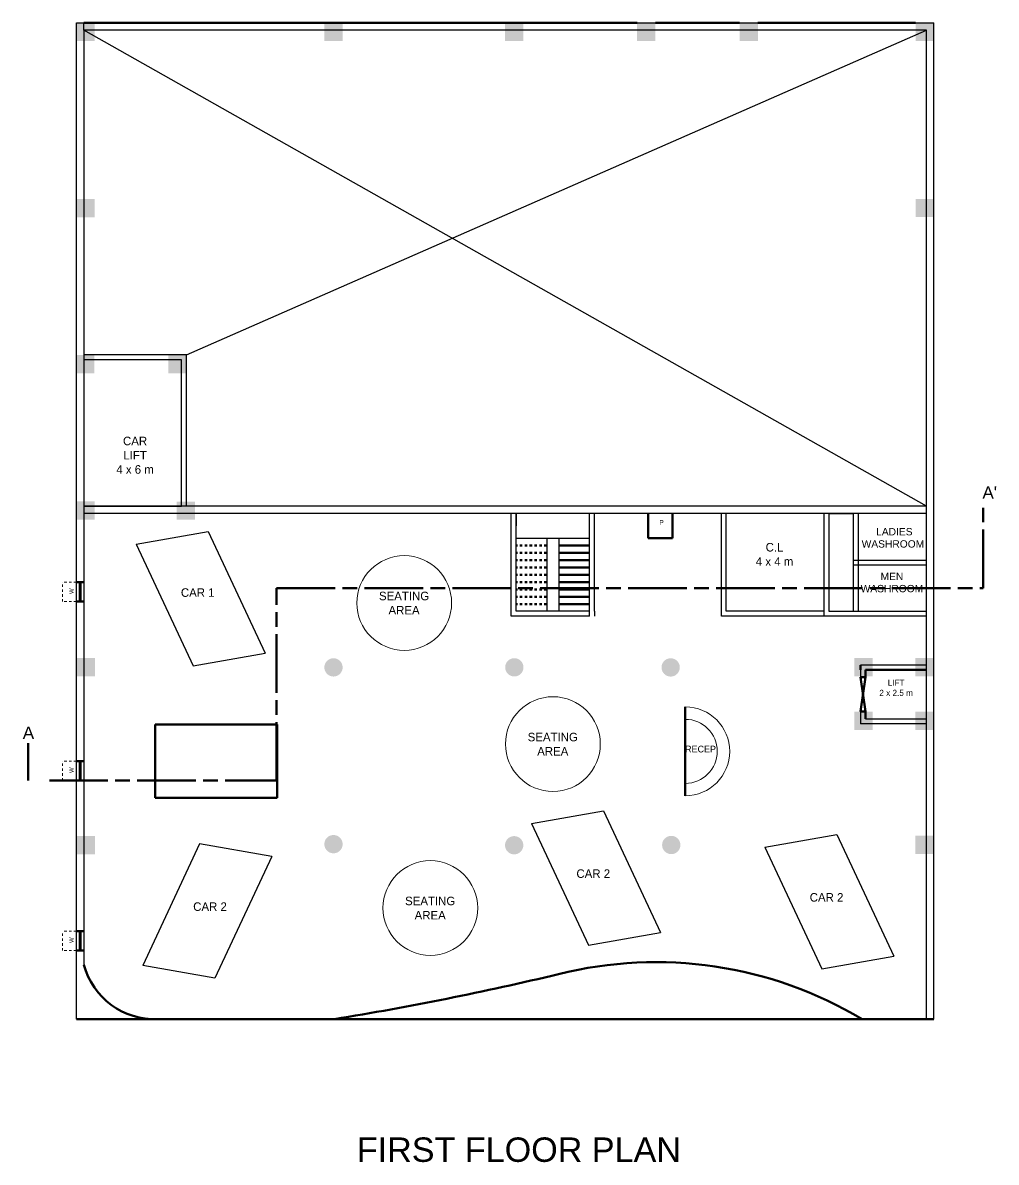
# Model space of a CAD drawing. Header units: metres. Extents: x 0 to 21654, y 0 to 22499.
# Drawn here: x 10877.55 to 10917.41, y 11228.93 to 11275.59 of the extents above; entities that cross this region are included whole.
import ezdxf

# ---------------------------------------------------------------- set-up
doc = ezdxf.new("R2010")
doc.units = ezdxf.units.M
for name, pattern in [('ACAD_ISO02W100', [15, 12, -3]), ('ACAD_ISO03W100', [30, 12, -18]), ('ACAD_ISO08W100', [36, 24, -3, 6, -3]), ('DASHED2', [9.525, 6.35, -3.175])]:
    doc.linetypes.add(name, pattern=pattern)
doc.layers.add('chajja', color=100, linetype='DASHED2')
doc.layers.add('window', color=140, linetype='Continuous')
doc.layers.add('column', color=30, linetype='Continuous', true_color=0xfc9803)
doc.styles.get("Standard").update_dxf_attribs({"font": 'arial.ttf'})

msp = doc.modelspace()

# ---------------------------------------------------------------- hatches: boundary and pattern name
at = {"linetype": 'DASHED2', "lineweight": 0, "ltscale": 2, "true_color": 0xf8991e, "transparency": 33554687}
h = msp.add_hatch(color=30, dxfattribs=at)
h.dxf.hatch_style = 1
edge = h.paths.add_edge_path()
edge.add_arc((10890.274, 11249.197), 0.375, 0, 360)
h = msp.add_hatch(color=30, dxfattribs=at)
h.dxf.hatch_style = 1
edge = h.paths.add_edge_path()
edge.add_arc((10897.679, 11249.198), 0.375, 0, 360)
h = msp.add_hatch(color=30, dxfattribs=at)
h.dxf.hatch_style = 1
edge = h.paths.add_edge_path()
edge.add_arc((10904.079, 11249.195), 0.375, 0, 360)
h = msp.add_hatch(color=30, dxfattribs=at)
h.dxf.hatch_style = 1
edge = h.paths.add_edge_path()
edge.add_arc((10890.274, 11241.958), 0.375, 0, 360)
h = msp.add_hatch(color=30, dxfattribs=at)
h.dxf.hatch_style = 1
edge = h.paths.add_edge_path()
edge.add_arc((10897.672, 11241.914), 0.375, 0, 360)
h = msp.add_hatch(color=30, dxfattribs=at)
h.dxf.hatch_style = 1
edge = h.paths.add_edge_path()
edge.add_arc((10904.103, 11241.924), 0.375, 0, 360)
at = {"layer": 'column', "linetype": 'ACAD_ISO02W100', "lineweight": 100, "transparency": 33554687}
h = msp.add_hatch(color=256, dxfattribs=at)
h.dxf.hatch_style = 1
h.paths.add_polyline_path([(10880.498, 11275.592), (10879.748, 11275.592), (10879.748, 11274.842), (10880.498, 11274.842)])
h = msp.add_hatch(color=256, dxfattribs=at)
h.dxf.hatch_style = 1
h.paths.add_polyline_path([(10890.655, 11275.592), (10889.905, 11275.592), (10889.905, 11274.842), (10890.655, 11274.842)])
h = msp.add_hatch(color=256, dxfattribs=at)
h.dxf.hatch_style = 1
h.paths.add_polyline_path([(10898.051, 11275.592), (10897.301, 11275.592), (10897.301, 11274.842), (10898.051, 11274.842)])
h = msp.add_hatch(color=256, dxfattribs=at)
h.dxf.hatch_style = 1
h.paths.add_polyline_path([(10903.455, 11275.592), (10902.705, 11275.592), (10902.705, 11274.842), (10903.455, 11274.842)])
h = msp.add_hatch(color=256, dxfattribs=at)
h.dxf.hatch_style = 1
h.paths.add_polyline_path([(10907.655, 11275.592), (10906.905, 11275.592), (10906.905, 11274.842), (10907.655, 11274.842)])
h = msp.add_hatch(color=256, dxfattribs=at)
h.dxf.hatch_style = 1
h.paths.add_polyline_path([(10914.855, 11275.592), (10914.105, 11275.592), (10914.105, 11274.842), (10914.855, 11274.842)])
h = msp.add_hatch(color=256, dxfattribs=at)
h.dxf.hatch_style = 1
h.paths.add_polyline_path([(10914.855, 11268.383), (10914.105, 11268.383), (10914.105, 11267.633), (10914.855, 11267.633)])
h = msp.add_hatch(color=256, dxfattribs=at)
h.dxf.hatch_style = 1
h.paths.add_polyline_path([(10880.498, 11268.375), (10879.748, 11268.375), (10879.748, 11267.625), (10880.498, 11267.625)])
h = msp.add_hatch(color=256, dxfattribs=at)
h.dxf.hatch_style = 1
h.paths.add_polyline_path([(10880.48, 11261.994), (10879.73, 11261.994), (10879.73, 11261.244), (10880.48, 11261.244)])
h = msp.add_hatch(color=256, dxfattribs=at)
h.dxf.hatch_style = 1
h.paths.add_polyline_path([(10884.257, 11261.994), (10883.507, 11261.994), (10883.507, 11261.244), (10884.257, 11261.244)])
h = msp.add_hatch(color=256, dxfattribs=at)
h.dxf.hatch_style = 1
h.paths.add_polyline_path([(10880.494, 11255.999), (10879.744, 11255.999), (10879.744, 11255.249), (10880.494, 11255.249)])
h = msp.add_hatch(color=256, dxfattribs=at)
h.dxf.hatch_style = 1
h.paths.add_polyline_path([(10884.604, 11255.989), (10883.854, 11255.989), (10883.854, 11255.239), (10884.604, 11255.239)])
h = msp.add_hatch(color=256, dxfattribs=at)
h.dxf.hatch_style = 1
h.paths.add_polyline_path([(10880.505, 11249.576), (10879.755, 11249.576), (10879.755, 11248.826), (10880.505, 11248.826)])
h = msp.add_hatch(color=256, dxfattribs=at)
h.dxf.hatch_style = 1
h.paths.add_polyline_path([(10912.344, 11249.578), (10911.594, 11249.578), (10911.594, 11248.828), (10912.344, 11248.828)])
h = msp.add_hatch(color=256, dxfattribs=at)
h.dxf.hatch_style = 1
h.paths.add_polyline_path([(10914.844, 11249.578), (10914.094, 11249.578), (10914.094, 11248.828), (10914.844, 11248.828)])
h = msp.add_hatch(color=256, dxfattribs=at)
h.dxf.hatch_style = 1
h.paths.add_polyline_path([(10912.344, 11247.378), (10911.594, 11247.378), (10911.594, 11246.628), (10912.344, 11246.628)])
h = msp.add_hatch(color=256, dxfattribs=at)
h.dxf.hatch_style = 1
h.paths.add_polyline_path([(10914.844, 11247.378), (10914.094, 11247.378), (10914.094, 11246.628), (10914.844, 11246.628)])
h = msp.add_hatch(color=256, dxfattribs=at)
h.dxf.hatch_style = 1
h.paths.add_polyline_path([(10880.505, 11242.294), (10879.755, 11242.294), (10879.755, 11241.544), (10880.505, 11241.544)])
h = msp.add_hatch(color=256, dxfattribs=at)
h.dxf.hatch_style = 1
h.paths.add_polyline_path([(10914.844, 11242.307), (10914.094, 11242.307), (10914.094, 11241.557), (10914.844, 11241.557)])

# ---------------------------------------------------------------- linework, layer by layer
for p, q in [((10879.755, 11234.792), (10879.755, 11275.592)), ((10879.755, 11275.592), (10914.855, 11275.592)), ((10880.055, 11275.292), (10880.055, 11275.592)), ((10914.855, 11234.792), (10914.855, 11275.592)), ((10880.055, 11275.292), (10880.055, 11237.02)), ((10914.555, 11275.292), (10880.055, 11275.292)), ((10914.555, 11255.792), (10880.055, 11275.292)), ((10884.255, 11261.992), (10914.555, 11275.292)), ((10914.555, 11275.292), (10910.555, 11275.292)), ((10914.555, 11234.792), (10914.555, 11275.292)), ((10914.555, 11255.792), (10880.055, 11255.792)), ((10880.055, 11255.792), (10884.055, 11255.792)), ((10914.555, 11255.792), (10907.055, 11255.792)), ((10914.555, 11255.492), (10880.055, 11255.492)), ((10897.553, 11251.292), (10897.553, 11255.492)), ((10897.753, 11251.492), (10897.753, 11255.492)), ((10897.753, 11255.492), (10897.753, 11254.992)), ((10900.755, 11251.292), (10900.755, 11255.492)), ((10900.955, 11251.492), (10900.955, 11255.492)), ((10906.155, 11251.292), (10906.155, 11255.492)), ((10906.355, 11251.492), (10906.355, 11255.492)), ((10910.355, 11255.492), (10910.355, 11251.292)), ((10914.555, 11255.492), (10910.555, 11255.492)), ((10910.555, 11255.492), (10910.555, 11251.492)), ((10910.555, 11255.492), (10911.555, 11255.492)), ((10911.555, 11255.492), (10911.555, 11251.492)), ((10911.555, 11255.492), (10911.555, 11253.492)), ((10911.755, 11255.492), (10911.755, 11251.492)), ((10882.191, 11254.241), (10885.146, 11254.757)), ((10885.146, 11254.757), (10887.477, 11249.775)), ((10897.753, 11254.492), (10900.755, 11254.492)), ((10897.753, 11254.492), (10899.253, 11254.492)), ((10899.003, 11254.492), (10899.003, 11251.492)), ((10899.503, 11254.492), (10899.503, 11251.492)), ((10899.503, 11254.492), (10900.755, 11254.492)), ((10882.191, 11254.241), (10884.522, 11249.259)), ((10911.555, 11253.592), (10914.555, 11253.592)), ((10911.555, 11253.592), (10914.555, 11253.592)), ((10911.555, 11253.592), (10914.555, 11253.592)), ((10911.555, 11253.392), (10914.555, 11253.392)), ((10900.753, 11251.292), (10897.544, 11251.292)), ((10900.753, 11251.492), (10897.753, 11251.492)), ((10900.955, 11251.492), (10900.955, 11251.292)), ((10910.355, 11251.292), (10906.155, 11251.292)), ((10910.355, 11251.492), (10906.355, 11251.492)), ((10914.555, 11251.292), (10910.355, 11251.292)), ((10910.555, 11251.492), (10914.555, 11251.492)), ((10914.555, 11251.292), (10912.055, 11251.292)), ((10884.522, 11249.259), (10887.477, 11249.775)), ((10914.555, 11249.292), (10911.855, 11249.292)), ((10911.855, 11249.092), (10911.855, 11248.792)), ((10912.055, 11249.092), (10912.055, 11248.792)), ((10911.855, 11247.392), (10911.855, 11246.892)), ((10912.055, 11247.392), (10912.055, 11247.092)), ((10912.055, 11247.092), (10914.555, 11247.092)), ((10914.555, 11246.892), (10911.855, 11246.892)), ((10898.379, 11242.805), (10901.335, 11243.322)), ((10901.335, 11243.322), (10903.665, 11238.34)), ((10898.379, 11242.805), (10900.71, 11237.824)), ((10907.932, 11241.833), (10910.887, 11242.35)), ((10910.887, 11242.35), (10913.218, 11237.368)), ((10884.794, 11241.97), (10882.463, 11236.988)), ((10887.749, 11241.453), (10884.794, 11241.97)), ((10907.932, 11241.833), (10910.262, 11236.852)), ((10887.749, 11241.453), (10885.418, 11236.472)), ((10900.71, 11237.824), (10903.665, 11238.34)), ((10910.262, 11236.852), (10913.218, 11237.368)), ((10885.418, 11236.472), (10882.463, 11236.988)), ((10882.824, 11234.792), (10890.31, 11234.792)), ((10911.916, 11234.792), (10914.555, 11234.792))]:
    msp.add_line(p, q)
at = {"linetype": 'Continuous', "lineweight": 100, "ltscale": 2}
for p, q in [((10879.755, 11275.592), (10879.755, 11275.592)), ((10879.755, 11275.592), (10879.755, 11275.592)), ((10880.055, 11275.592), (10889.905, 11275.592)), ((10889.905, 11275.592), (10897.301, 11275.592)), ((10897.301, 11275.592), (10902.705, 11275.592)), ((10903.455, 11275.592), (10906.904, 11275.592)), ((10907.654, 11275.592), (10914.103, 11275.592)), ((10914.855, 11234.792), (10879.755, 11234.792))]:
    msp.add_line(p, q, dxfattribs=at)
at = {"linetype": 'ByBlock', "lineweight": 100, "ltscale": 2}
for p, q in [((10903.154, 11255.492), (10903.154, 11254.492)), ((10904.154, 11254.492), (10904.154, 11255.492)), ((10903.154, 11254.492), (10904.154, 11254.492)), ((10899.504, 11254.192), (10900.755, 11254.192)), ((10899.504, 11253.892), (10900.755, 11253.892)), ((10899.504, 11253.592), (10900.755, 11253.592)), ((10899.504, 11253.292), (10900.755, 11253.292)), ((10899.504, 11252.992), (10900.755, 11252.992)), ((10899.504, 11252.692), (10900.755, 11252.692)), ((10899.504, 11252.392), (10900.755, 11252.392)), ((10899.504, 11252.092), (10900.755, 11252.092)), ((10899.504, 11251.792), (10900.755, 11251.792)), ((10911.855, 11249.092), (10911.855, 11249.292)), ((10912.055, 11248.792), (10911.855, 11248.792)), ((10911.855, 11248.792), (10912.055, 11247.392)), ((10912.055, 11248.792), (10911.855, 11247.392)), ((10912.055, 11249.092), (10914.555, 11249.092)), ((10912.055, 11249.092), (10912.055, 11248.792)), ((10904.677, 11247.577), (10904.677, 11243.939)), ((10912.055, 11247.392), (10911.855, 11247.392)), ((10912.055, 11247.092), (10912.055, 11247.392)), ((10882.969, 11246.859), (10887.969, 11246.859)), ((10882.969, 11243.859), (10882.969, 11246.859)), ((10887.969, 11246.859), (10887.969, 11243.859)), ((10887.969, 11243.859), (10882.969, 11243.859))]:
    msp.add_line(p, q, dxfattribs=at)
at = {"linetype": 'ACAD_ISO08W100', "lineweight": 100, "ltscale": 0.1}
for p, q in [((10916.868, 11252.444), (10916.868, 11255.725)), ((10887.94, 11244.559), (10887.94, 11252.444)), ((10887.94, 11252.444), (10916.868, 11252.444)), ((10877.778, 11244.559), (10877.778, 11246.096)), ((10878.64, 11244.559), (10887.94, 11244.559))]:
    msp.add_line(p, q, dxfattribs=at)
at = {"linetype": 'DASHED2', "lineweight": 100, "ltscale": 0.01}
for p, q in [((10899.004, 11254.192), (10897.753, 11254.192)), ((10899.004, 11253.892), (10897.753, 11253.892)), ((10899.004, 11253.592), (10897.753, 11253.592)), ((10899.004, 11253.292), (10897.753, 11253.292)), ((10899.004, 11252.992), (10897.753, 11252.992)), ((10899.004, 11252.692), (10897.753, 11252.692)), ((10899.004, 11252.392), (10897.753, 11252.392)), ((10899.004, 11252.092), (10897.753, 11252.092)), ((10899.004, 11251.792), (10897.753, 11251.792))]:
    msp.add_line(p, q, dxfattribs=at)
for points in [[(10884.255, 11255.792), (10884.255, 11261.992), (10884.055, 11261.992), (10880.055, 11261.992)], [(10884.055, 11255.792), (10884.055, 11261.792), (10880.055, 11261.792)]]:
    msp.add_lwpolyline(points)
at = {"lineweight": 0, "ltscale": 2}
for centre in [(10893.17, 11251.833), (10899.258, 11246.056), (10894.239, 11239.344)]:
    msp.add_circle(centre, 1.94, dxfattribs=at)
for radius in [1.819, 1.311]:
    msp.add_arc((10904.677, 11245.758), radius, 270, 90, dxfattribs=at)
at = {"linetype": 'ByBlock', "lineweight": 100, "ltscale": 2}
for centre, radius, start, end in [((10903.479, 11220.717), 16.41, 59.0598, 104.0598), ((10882.956, 11237.791), 3.002, 194.8837, 272.5098), ((10869.922, 11360.139), 126.994, 279.23828, 283.46493)]:
    msp.add_arc(centre, radius, start, end, dxfattribs=at)
at = {"layer": 'chajja', "linetype": 'ACAD_ISO03W100', "lineweight": 0, "ltscale": 0.002}
for p, q in [((10879.749, 11252.689), (10879.177, 11252.689)), ((10879.177, 11251.889), (10879.177, 11252.689)), ((10879.749, 11251.889), (10879.177, 11251.889)), ((10879.749, 11245.359), (10879.177, 11245.359)), ((10879.177, 11244.559), (10879.177, 11245.359)), ((10879.749, 11244.559), (10879.177, 11244.559)), ((10879.749, 11238.398), (10879.177, 11238.398)), ((10879.177, 11237.598), (10879.177, 11238.398)), ((10879.749, 11237.598), (10879.177, 11237.598))]:
    msp.add_line(p, q, dxfattribs=at)
at = {"layer": 'window', "lineweight": 100}
for p, q in [((10879.752, 11252.689), (10880.052, 11252.689)), ((10879.892, 11252.689), (10879.892, 11251.889)), ((10880.052, 11252.689), (10879.902, 11252.689)), ((10879.912, 11252.689), (10879.912, 11251.889)), ((10880.052, 11251.889), (10879.752, 11251.889)), ((10879.752, 11245.359), (10880.052, 11245.359)), ((10879.892, 11245.359), (10879.892, 11244.559)), ((10880.052, 11245.359), (10879.902, 11245.359)), ((10879.912, 11245.359), (10879.912, 11244.559)), ((10880.052, 11244.559), (10879.752, 11244.559)), ((10879.752, 11238.398), (10880.052, 11238.398)), ((10879.892, 11238.398), (10879.892, 11237.598)), ((10880.052, 11238.398), (10879.902, 11238.398)), ((10879.912, 11238.398), (10879.912, 11237.598)), ((10880.052, 11237.598), (10879.752, 11237.598))]:
    msp.add_line(p, q, dxfattribs=at)

# ---------------------------------------------------------------- texts
for s, width, insert, char_height, attachment_point in [('\\pxqc;{\\fArtifakt Element Medium|b0|i0|c0|p34;CAR LIFT\\P4 x 6 m}', 1.83177, (10881.234, 11258.643), 0.35, 1), ('\\pxqc;{\\fArtifakt Element Medium|b0|i0|c0|p34;C.L\\P4 x 4 m}', 1.83177, (10907.417, 11254.292), 0.35, 1), ('\\pxqc;{\\fArtifakt Element Medium|b0|i0|c0|p34;CAR 1}', 1.83177, (10883.799, 11252.436), 0.35, 1), ('\\pxqc;{\\fArtifakt Element Medium|b0|i0|c0|p34;SEATING AREA}', 1.83177, (10892.248, 11252.296), 0.35, 1), ('\\pxqc;{\\fArtifakt Element Medium|b0|i0|c0|p34;LIFT\\P2 x 2.5 m}', 1.61733, (10912.502, 11248.695), 0.25, 1), ('\\pxqc;{\\fArtifakt Element Medium|b0|i0|c0|p34;SEATING AREA}', 1.83177, (10898.336, 11246.519), 0.35, 1), ('\\pxqc;{\\fArtifakt Element Medium|b0|i0|c0|p34;RECEP}', 1.83177, (10904.387, 11245.989), 0.275, 1), ('\\pxqc;{\\fArtifakt Element Medium|b0|i0|c0|p34;CAR 2}', 1.83177, (10899.994, 11240.927), 0.35, 1), ('\\pxqc;{\\fArtifakt Element Medium|b0|i0|c0|p34;CAR 2}', 1.83177, (10909.546, 11239.955), 0.35, 1), ('\\pxqc;{\\fArtifakt Element Medium|b0|i0|c0|p34;CAR 2}', 1.83177, (10886.135, 11239.575), 0.35, 3), ('\\pxqc;{\\fArtifakt Element Medium|b0|i0|c0|p34;SEATING AREA}', 1.83177, (10893.317, 11239.807), 0.35, 1)]:
    msp.add_mtext_dynamic_manual_height_columns(s, width=width, gutter_width=12.5, heights=[0], dxfattribs=dict(insert=insert, char_height=char_height, attachment_point=attachment_point))
at = {"linetype": 'ACAD_ISO08W100', "lineweight": 100, "ltscale": 2, "attachment_point": 1}
for s, width, insert, char_height in [("A'", 0.56473, (10916.844, 11256.607), 0.5), ('\\pxqc; LADIES\\PWASHROOM', 4.03015, (10911.164, 11254.903), 0.3), ('\\pxqc;MEN \\PWASHROOM', 4.03015, (10911.123, 11253.074), 0.3), ('A', 0.56473, (10877.551, 11246.769), 0.5)]:
    msp.add_mtext_dynamic_manual_height_columns(s, width=width, gutter_width=12.5, heights=[0], dxfattribs=dict(at, insert=insert, char_height=char_height))
at = {"linetype": 'ByBlock', "lineweight": 100, "ltscale": 2, "attachment_point": 1}
for s, width, insert, char_height in [('P', 0.34456, (10903.613, 11255.23), 0.2), ('FIRST FLOOR PLAN ', 23.98583, (10891.229, 11229.948), 1)]:
    msp.add_mtext_dynamic_manual_height_columns(s, width=width, gutter_width=12.5, heights=[0], dxfattribs=dict(at, insert=insert, char_height=char_height))
at = {"linetype": 'ACAD_ISO02W100', "lineweight": 0, "ltscale": 2, "char_height": 0.175, "attachment_point": 1, "rotation": 90}
for insert in [(10879.459, 11252.13), (10879.459, 11244.8), (10879.459, 11237.839)]:
    msp.add_mtext_dynamic_manual_height_columns('\\pxqc;W', width=0.37934, gutter_width=12.5, heights=[0], dxfattribs=dict(at, insert=insert))

doc.saveas('drawing.dxf')
